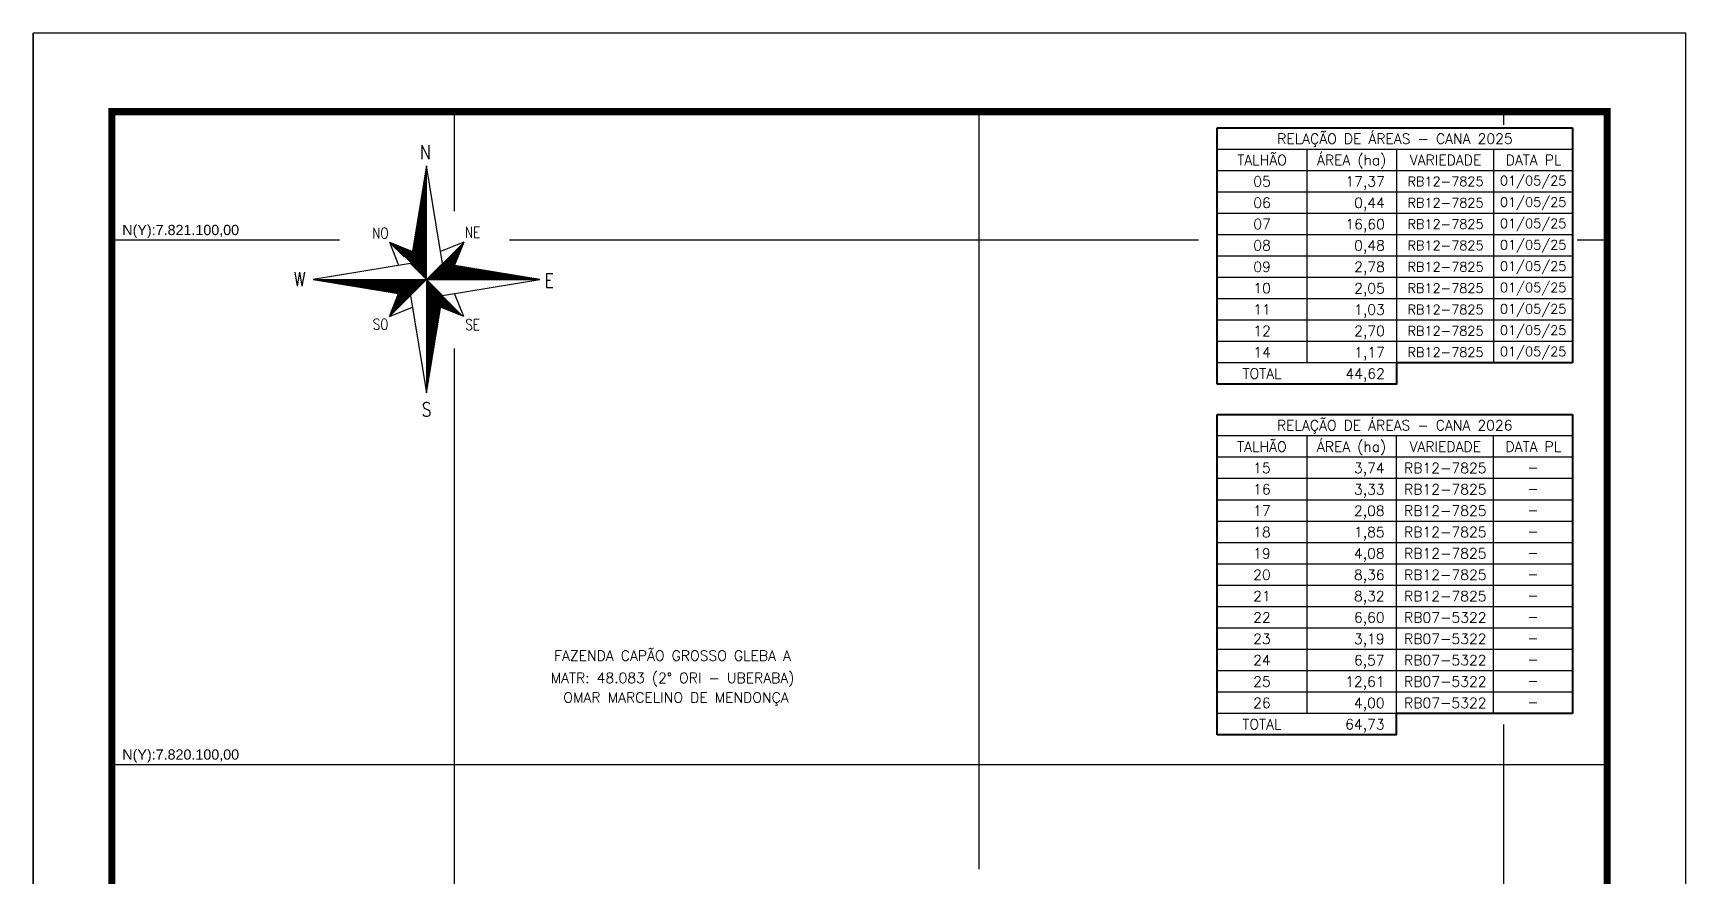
# Model space of a CAD drawing. Extents: x 728697 to 731847, y 7817040 to 7821495.
# Drawn here: x 728697 to 731847, y 7819886 to 7821495 of the extents above; entities that cross this region are included whole.
import ezdxf
from ezdxf.enums import TextEntityAlignment as Align

# ---------------------------------------------------------------- set-up
doc = ezdxf.new("R2010")
doc.units = 0
doc.header["$MEASUREMENT"] = 0
doc.linetypes.add('LIN0', pattern=[0])
for name, color, linetype in [('GRID', 8, 'Continuous'), ('Margem', 5, 'Continuous'), ('QUADRO_DE_AREAS_CANA_2026', 7, 'Continuous'), ('QUADRO_DE_AREAS_CANA_ANTIGA', 7, 'Continuous'), ('SETA_NORTE', 3, 'Continuous'), ('TEXTO', 7, 'Continuous')]:
    doc.layers.add(name, color=color, linetype=linetype)
doc.styles.add('ROMANS', font='romans', dxfattribs={"width": 0.75})
doc.styles.add('SIMPLEX', font='simplex', dxfattribs={"height": 0.2})
doc.styles.get("Standard").update_dxf_attribs({"font": 'arial.ttf'})

# ---------------------------------------------------------------- blocks, each defined once
blk = doc.blocks.new('A$C309442C0')
at = {"layer": 'SETA_NORTE', "linetype": 'Continuous'}
h = blk.add_hatch(dxfattribs=at)
h.set_pattern_fill('ANSI31', color=256, scale=0.1375, angle=-90, style=0)
h.set_pattern_definition([(315, (-215853.3434, 13873.16845), (0.3086963042, 0.3086963042), [])])
h.paths.add_polyline_path([(73.5, 97.4), (74.7, 104.9), (60, 110.8)])
h = blk.add_hatch(dxfattribs=at)
h.set_pattern_fill('ANSI31', color=256, scale=0.1375, angle=180, style=0)
h.set_pattern_definition([(225, (13869.59828, 216024.21475), (0.3086963042, -0.3086963042), [])])
h.paths.add_polyline_path([(93.8, 97.4), (101.4, 96.2), (107.3, 110.8)])
h = blk.add_hatch(dxfattribs=at)
h.set_pattern_fill('ANSI31', color=256, scale=0.1375, style=0)
h.set_pattern_definition([(45, (-13702.2971, -215849.77324), (-0.3086963042, 0.3086963042), [])])
h.paths.add_polyline_path([(73.5, 77), (65.9, 78.3), (60, 63.6)])
h = blk.add_hatch(dxfattribs=at)
h.set_pattern_fill('ANSI31', color=256, scale=0.1375, angle=90, style=0)
h.set_pattern_definition([(135, (216020.6446, -13698.72693), (-0.3086963042, -0.3086963042), [])])
h.paths.add_polyline_path([(93.8, 77), (92.6, 69.5), (107.3, 63.6)])
for p, q in [((83.4, 157.5), (83.7, 157.8)), ((83.5, 158.3), (83.7, 158.4)), ((83.6, 159), (83.7, 159.1)), ((81.3, 145.3), (83.7, 147.6)), ((81.5, 146.1), (83.7, 148.2)), ((81.6, 146.8), (83.7, 148.9)), ((81.7, 147.6), (83.7, 149.5)), ((81.8, 148.3), (83.7, 150.1)), ((82, 149.1), (83.7, 150.8)), ((82.1, 149.9), (83.7, 151.4)), ((82.2, 150.6), (83.7, 152.1)), ((82.3, 151.4), (83.7, 152.7)), ((82.5, 152.2), (83.7, 153.3)), ((82.6, 152.9), (83.7, 154)), ((82.7, 153.7), (83.7, 154.6)), ((82.9, 154.4), (83.7, 155.2)), ((83, 155.2), (83.7, 155.9)), ((83.1, 156), (83.7, 156.5)), ((83.2, 156.7), (83.7, 157.2)), ((79.2, 132.3), (83.7, 136.8)), ((79.3, 133.1), (83.7, 137.4)), ((79.5, 133.8), (83.7, 138)), ((79.6, 134.6), (83.7, 138.7)), ((79.7, 135.4), (83.7, 139.3)), ((79.8, 136.1), (83.7, 140)), ((80, 136.9), (83.7, 140.6)), ((80.1, 137.7), (83.7, 141.2)), ((80.2, 138.4), (83.7, 141.9)), ((80.3, 139.2), (83.7, 142.5)), ((80.5, 139.9), (83.7, 143.1)), ((80.6, 140.7), (83.7, 143.8)), ((80.7, 141.5), (83.7, 144.4)), ((80.8, 142.2), (83.7, 145)), ((81, 143), (83.7, 145.7)), ((81.1, 143.8), (83.7, 146.3)), ((81.2, 144.5), (83.7, 147)), ((77.2, 120.1), (83.7, 126.6)), ((77.3, 120.9), (83.7, 127.2)), ((77.4, 121.6), (83.7, 127.8)), ((77.6, 122.4), (83.7, 128.5)), ((77.7, 123.2), (83.7, 129.1)), ((77.8, 123.9), (83.7, 129.8)), ((78, 124.7), (83.7, 130.4)), ((78.1, 125.5), (83.7, 131)), ((78.2, 126.2), (83.7, 131.7)), ((78.3, 127), (83.7, 132.3)), ((78.5, 127.7), (83.7, 132.9)), ((78.6, 128.5), (83.7, 133.6)), ((78.7, 129.3), (83.7, 134.2)), ((78.8, 130), (83.7, 134.9)), ((79, 130.8), (83.7, 135.5)), ((79.1, 131.6), (83.7, 136.1)), ((75.1, 107.2), (83.7, 115.7)), ((75.2, 107.9), (83.7, 116.4)), ((75.3, 108.7), (83.7, 117)), ((75.4, 109.4), (83.7, 117.7)), ((75.6, 110.2), (83.7, 118.3)), ((75.7, 111), (83.7, 118.9)), ((75.8, 111.7), (83.7, 119.6)), ((75.9, 112.5), (83.7, 120.2)), ((76.1, 113.3), (83.7, 120.8)), ((76.2, 114), (83.7, 121.5)), ((76.3, 114.8), (83.7, 122.1)), ((76.4, 115.5), (83.7, 122.8)), ((76.6, 116.3), (83.7, 123.4)), ((76.7, 117.1), (83.7, 124)), ((76.8, 117.8), (83.7, 124.7)), ((76.9, 118.6), (83.7, 125.3)), ((77.1, 119.4), (83.7, 125.9)), ((60, 110.8), (74.7, 104.9)), ((60, 110.8), (65.9, 96.2)), ((73.5, 97.3), (83.7, 107.5)), ((73.6, 98), (83.7, 108.1)), ((73.7, 98.8), (83.7, 108.7)), ((73.8, 99.5), (83.7, 109.4)), ((73.8, 97), (83.7, 106.8)), ((73.9, 100.3), (83.7, 110)), ((74.1, 101.1), (83.7, 110.6)), ((74.2, 101.8), (83.7, 111.3)), ((74.2, 96.7), (83.7, 106.2)), ((74.3, 102.6), (83.7, 111.9)), ((74.4, 103.3), (83.7, 112.6)), ((74.5, 96.4), (83.7, 105.6)), ((74.6, 104.1), (83.7, 113.2)), ((74.7, 104.9), (83.7, 113.8)), ((74.8, 105.6), (83.7, 114.5)), ((74.9, 106.4), (83.7, 115.1)), ((107.3, 110.8), (92.6, 104.9)), ((107.3, 110.8), (101.4, 96.2)), ((74.8, 96.1), (83.7, 104.9)), ((75.1, 95.7), (83.7, 104.3)), ((75.4, 95.4), (83.7, 103.6)), ((75.8, 95.1), (83.7, 103)), ((76.1, 94.8), (83.7, 102.4)), ((76.4, 94.5), (83.7, 101.7)), ((76.7, 94.2), (83.7, 101.1)), ((77, 93.8), (83.7, 100.5)), ((77.4, 93.5), (83.7, 99.8)), ((77.7, 93.2), (83.7, 99.2)), ((78, 92.9), (83.7, 98.5)), ((78.3, 92.6), (83.7, 97.9)), ((78.6, 92.2), (83.7, 97.3)), ((78.9, 91.9), (83.7, 96.6)), ((79.3, 91.6), (83.7, 96)), ((79.6, 91.3), (83.7, 95.4)), ((79.9, 91), (83.7, 94.7)), ((83.8, 87.2), (94, 97.4)), ((84.4, 87.2), (94.5, 97.3)), ((85.1, 87.2), (95.1, 97.2)), ((85.7, 87.2), (95.6, 97.1)), ((86.3, 87.2), (96.2, 97)), ((87, 87.2), (96.7, 96.9)), ((87.6, 87.2), (97.2, 96.9)), ((88.3, 87.2), (97.8, 96.8)), ((88.9, 87.2), (98.3, 96.7)), ((89.5, 87.2), (98.9, 96.6)), ((90.2, 87.2), (99.4, 96.5)), ((90.8, 87.2), (100, 96.4)), ((91.4, 87.2), (100.5, 96.3)), ((92.1, 87.2), (101.1, 96.2)), ((92.7, 87.2), (101.6, 96.1)), ((93.4, 87.2), (102.2, 96)), ((94, 87.2), (102.7, 96)), ((94.6, 87.2), (103.3, 95.9)), ((95.3, 87.2), (103.8, 95.8)), ((95.9, 87.2), (104.4, 95.7)), ((96.5, 87.2), (104.9, 95.6)), ((97.2, 87.2), (105.5, 95.5)), ((97.8, 87.2), (106, 95.4)), ((98.4, 87.2), (106.5, 95.3)), ((99.1, 87.2), (107.1, 95.2)), ((99.7, 87.2), (107.6, 95.1)), ((100.4, 87.2), (108.2, 95.1)), ((101, 87.2), (108.7, 95)), ((101.6, 87.2), (109.3, 94.9)), ((102.3, 87.2), (109.8, 94.8)), ((102.9, 87.2), (110.4, 94.7)), ((103.5, 87.2), (110.9, 94.6)), ((104.2, 87.2), (111.5, 94.5)), ((11.8, 87.2), (11.8, 87.2)), ((12.3, 87.1), (12.4, 87.2)), ((12.9, 87), (13.1, 87.2)), ((13.4, 86.9), (13.7, 87.2)), ((14, 86.8), (14.4, 87.2)), ((14.5, 86.7), (15, 87.2)), ((15.1, 86.6), (15.6, 87.2)), ((15.6, 86.6), (16.3, 87.2)), ((16.2, 86.5), (16.9, 87.2)), ((16.7, 86.4), (17.5, 87.2)), ((17.2, 86.3), (18.2, 87.2)), ((17.8, 86.2), (18.8, 87.2)), ((18.3, 86.1), (19.5, 87.2)), ((18.9, 86), (20.1, 87.2)), ((19.4, 85.9), (20.7, 87.2)), ((20, 85.8), (21.4, 87.2)), ((20.5, 85.7), (22, 87.2)), ((21.1, 85.7), (22.6, 87.2)), ((21.6, 85.6), (23.3, 87.2)), ((22.2, 85.5), (23.9, 87.2)), ((22.7, 85.4), (24.6, 87.2)), ((23.3, 85.3), (25.2, 87.2)), ((23.8, 85.2), (25.8, 87.2)), ((24.4, 85.1), (26.5, 87.2)), ((24.9, 85), (27.1, 87.2)), ((25.5, 84.9), (27.7, 87.2)), ((26, 84.8), (28.4, 87.2)), ((26.5, 84.8), (29, 87.2)), ((27.1, 84.7), (29.6, 87.2)), ((27.6, 84.6), (30.3, 87.2)), ((28.2, 84.5), (30.9, 87.2)), ((28.7, 84.4), (31.6, 87.2)), ((29.3, 84.3), (32.2, 87.2)), ((29.8, 84.2), (32.8, 87.2)), ((30.4, 84.1), (33.5, 87.2)), ((30.9, 84), (34.1, 87.2)), ((31.5, 83.9), (34.7, 87.2)), ((32, 83.9), (35.4, 87.2)), ((32.6, 83.8), (36, 87.2)), ((33.1, 83.7), (36.7, 87.2)), ((33.7, 83.6), (37.3, 87.2)), ((34.2, 83.5), (37.9, 87.2)), ((34.7, 83.4), (38.6, 87.2)), ((35.3, 83.3), (39.2, 87.2)), ((35.8, 83.2), (39.8, 87.2)), ((36.4, 83.1), (40.5, 87.2)), ((36.9, 83), (41.1, 87.2)), ((37.5, 83), (41.8, 87.2)), ((38, 82.9), (42.4, 87.2)), ((38.6, 82.8), (43, 87.2)), ((39.1, 82.7), (43.7, 87.2)), ((39.7, 82.6), (44.3, 87.2)), ((40.2, 82.5), (44.9, 87.2)), ((40.8, 82.4), (45.6, 87.2)), ((41.3, 82.3), (46.2, 87.2)), ((41.9, 82.2), (46.8, 87.2)), ((42.4, 82.1), (47.5, 87.2)), ((43, 82.1), (48.1, 87.2)), ((43.5, 82), (48.8, 87.2)), ((44, 81.9), (49.4, 87.2)), ((44.6, 81.8), (50, 87.2)), ((45.1, 81.7), (50.7, 87.2)), ((45.7, 81.6), (51.3, 87.2)), ((46.2, 81.5), (51.9, 87.2)), ((46.8, 81.4), (52.6, 87.2)), ((47.3, 81.3), (53.2, 87.2)), ((47.9, 81.2), (53.9, 87.2)), ((48.4, 81.2), (54.5, 87.2)), ((49, 81.1), (55.1, 87.2)), ((49.5, 81), (55.8, 87.2)), ((50.1, 80.9), (56.4, 87.2)), ((50.6, 80.8), (57, 87.2)), ((51.2, 80.7), (57.7, 87.2)), ((51.7, 80.6), (58.3, 87.2)), ((52.3, 80.5), (59, 87.2)), ((52.8, 80.4), (59.6, 87.2)), ((53.3, 80.3), (60.2, 87.2)), ((53.9, 80.3), (60.9, 87.2)), ((54.4, 80.2), (61.5, 87.2)), ((55, 80.1), (62.1, 87.2)), ((55.5, 80), (62.8, 87.2)), ((56.1, 79.9), (63.4, 87.2)), ((56.6, 79.8), (64, 87.2)), ((57.2, 79.7), (64.7, 87.2)), ((57.7, 79.6), (65.3, 87.2)), ((58.3, 79.5), (66, 87.2)), ((58.8, 79.4), (66.6, 87.2)), ((59.4, 79.4), (67.2, 87.2)), ((59.9, 79.3), (67.9, 87.2)), ((83.7, 87.2), (60, 63.6)), ((60.5, 79.2), (68.5, 87.2)), ((61, 79.1), (69.1, 87.2)), ((61.5, 79), (69.8, 87.2)), ((62.1, 78.9), (70.4, 87.2)), ((62.6, 78.8), (71.1, 87.2)), ((63.2, 78.7), (71.7, 87.2)), ((63.7, 78.6), (72.3, 87.2)), ((64.3, 78.5), (73, 87.2)), ((64.8, 78.4), (73.6, 87.2)), ((65.4, 78.4), (74.2, 87.2)), ((65.9, 78.3), (74.9, 87.2)), ((66.5, 78.2), (75.5, 87.2)), ((67, 78.1), (76.2, 87.2)), ((67.6, 78), (76.8, 87.2)), ((68.1, 77.9), (77.4, 87.2)), ((68.7, 77.8), (78.1, 87.2)), ((69.2, 77.7), (78.7, 87.2)), ((69.8, 77.6), (79.3, 87.2)), ((70.3, 77.5), (80, 87.2)), ((70.8, 77.5), (80.6, 87.2)), ((71.4, 77.4), (81.2, 87.2)), ((71.9, 77.3), (81.9, 87.2)), ((72.5, 77.2), (82.5, 87.2)), ((73, 77.1), (83.2, 87.2)), ((80.2, 90.7), (83.7, 94.1)), ((80.5, 90.3), (83.7, 93.4)), ((80.9, 90), (83.7, 92.8)), ((81.2, 89.7), (83.7, 92.2)), ((81.5, 89.4), (83.7, 91.5)), ((81.8, 89.1), (83.7, 90.9)), ((82.1, 88.7), (83.7, 90.3)), ((82.4, 88.4), (83.7, 89.6)), ((82.8, 88.1), (83.7, 89)), ((83.1, 87.8), (83.7, 88.4)), ((83.4, 87.5), (83.7, 87.7)), ((83.7, 87.1), (83.7, 87.1)), ((83.7, 86.4), (84, 86.8)), ((83.7, 85.8), (84.4, 86.5)), ((83.7, 85.2), (84.7, 86.2)), ((83.7, 84.5), (85, 85.9)), ((83.7, 83.9), (85.3, 85.6)), ((83.7, 83.3), (85.6, 85.2)), ((83.7, 82.6), (86, 84.9)), ((83.7, 82), (86.3, 84.6)), ((83.7, 81.3), (86.6, 84.3)), ((104.8, 87.2), (112, 94.4)), ((105.5, 87.2), (112.6, 94.3)), ((106.1, 87.2), (113.1, 94.2)), ((106.7, 87.2), (113.7, 94.1)), ((107.4, 87.2), (114.2, 94.1)), ((108, 87.2), (114.8, 94)), ((108.6, 87.2), (115.3, 93.9)), ((109.3, 87.2), (115.8, 93.8)), ((109.9, 87.2), (116.4, 93.7)), ((110.6, 87.2), (116.9, 93.6)), ((111.2, 87.2), (117.5, 93.5)), ((111.8, 87.2), (118, 93.4)), ((112.5, 87.2), (118.6, 93.3)), ((113.1, 87.2), (119.1, 93.2)), ((113.7, 87.2), (119.7, 93.2)), ((114.4, 87.2), (120.2, 93.1)), ((115, 87.2), (120.8, 93)), ((115.6, 87.2), (121.3, 92.9)), ((116.3, 87.2), (121.9, 92.8)), ((116.9, 87.2), (122.4, 92.7)), ((117.6, 87.2), (123, 92.6)), ((118.2, 87.2), (123.5, 92.5)), ((118.8, 87.2), (124, 92.4)), ((119.5, 87.2), (124.6, 92.3)), ((120.1, 87.2), (125.1, 92.3)), ((120.7, 87.2), (125.7, 92.2)), ((121.4, 87.2), (126.2, 92.1)), ((122, 87.2), (126.8, 92)), ((122.7, 87.2), (127.3, 91.9)), ((123.3, 87.2), (127.9, 91.8)), ((123.9, 87.2), (128.4, 91.7)), ((124.6, 87.2), (129, 91.6)), ((125.2, 87.2), (129.5, 91.5)), ((125.8, 87.2), (130.1, 91.4)), ((126.5, 87.2), (130.6, 91.4)), ((127.1, 87.2), (131.2, 91.3)), ((127.8, 87.2), (131.7, 91.2)), ((128.4, 87.2), (132.3, 91.1)), ((129, 87.2), (132.8, 91)), ((129.7, 87.2), (133.3, 90.9)), ((130.3, 87.2), (133.9, 90.8)), ((130.9, 87.2), (134.4, 90.7)), ((131.6, 87.2), (135, 90.6)), ((132.2, 87.2), (135.5, 90.5)), ((132.8, 87.2), (136.1, 90.5)), ((133.5, 87.2), (136.6, 90.4)), ((134.1, 87.2), (137.2, 90.3)), ((134.8, 87.2), (137.7, 90.2)), ((135.4, 87.2), (138.3, 90.1)), ((136, 87.2), (138.8, 90)), ((136.7, 87.2), (139.4, 89.9)), ((137.3, 87.2), (139.9, 89.8)), ((137.9, 87.2), (140.5, 89.7)), ((138.6, 87.2), (141, 89.6)), ((139.2, 87.2), (141.6, 89.6)), ((139.9, 87.2), (142.1, 89.5)), ((140.5, 87.2), (142.6, 89.4)), ((141.1, 87.2), (143.2, 89.3)), ((141.8, 87.2), (143.7, 89.2)), ((142.4, 87.2), (144.3, 89.1)), ((143, 87.2), (144.8, 89)), ((143.7, 87.2), (145.4, 88.9)), ((144.3, 87.2), (145.9, 88.8)), ((144.9, 87.2), (146.5, 88.7)), ((145.6, 87.2), (147, 88.7)), ((146.2, 87.2), (147.6, 88.6)), ((146.9, 87.2), (148.1, 88.5)), ((147.5, 87.2), (148.7, 88.4)), ((148.1, 87.2), (149.2, 88.3)), ((148.8, 87.2), (149.8, 88.2)), ((149.4, 87.2), (150.3, 88.1)), ((150, 87.2), (150.8, 88)), ((150.7, 87.2), (151.4, 87.9)), ((151.3, 87.2), (151.9, 87.8)), ((152, 87.2), (152.5, 87.8)), ((152.6, 87.2), (153, 87.7)), ((153.2, 87.2), (153.6, 87.6)), ((153.9, 87.2), (154.1, 87.5)), ((154.5, 87.2), (154.7, 87.4)), ((155.1, 87.2), (155.2, 87.3)), ((60, 63.6), (65.9, 78.3)), ((83.7, 80.7), (86.9, 84)), ((83.7, 80.1), (87.2, 83.6)), ((83.7, 79.4), (87.5, 83.3)), ((83.7, 78.8), (87.9, 83)), ((83.7, 78.2), (88.2, 82.7)), ((83.7, 77.5), (88.5, 82.4)), ((83.7, 76.9), (88.8, 82.1)), ((83.7, 76.2), (89.1, 81.7)), ((83.7, 75.6), (89.5, 81.4)), ((83.7, 75), (89.8, 81.1)), ((83.7, 74.3), (90.1, 80.8)), ((83.7, 73.7), (90.4, 80.5)), ((83.7, 73.1), (90.7, 80.1)), ((83.7, 72.4), (91, 79.8)), ((83.7, 71.8), (91.4, 79.5)), ((83.7, 71.2), (91.7, 79.2)), ((83.7, 70.5), (92, 78.9)), ((83.7, 69.9), (92.3, 78.5)), ((83.7, 69.2), (92.6, 78.2)), ((83.7, 68.6), (93, 77.9)), ((83.7, 68), (93.3, 77.6)), ((83.7, 67.3), (93.6, 77.3)), ((83.7, 66.7), (93.8, 76.9)), ((83.7, 66.1), (93.7, 76.1)), ((83.7, 65.4), (93.6, 75.3)), ((83.7, 64.8), (93.4, 74.6)), ((83.7, 64.1), (93.3, 73.8)), ((107.3, 63.6), (101.4, 78.3)), ((60, 63.6), (74.7, 69.5)), ((83.7, 63.5), (93.2, 73)), ((83.7, 62.9), (93.1, 72.3)), ((83.7, 62.2), (92.9, 71.5)), ((83.7, 61.6), (92.8, 70.8)), ((83.7, 61), (92.7, 70)), ((83.7, 60.3), (92.6, 69.2)), ((83.7, 59.7), (92.4, 68.5)), ((83.7, 59), (92.3, 67.7)), ((83.7, 58.4), (92.2, 66.9)), ((83.7, 57.8), (92.1, 66.2)), ((83.7, 57.1), (91.9, 65.4)), ((83.7, 56.5), (91.8, 64.7)), ((83.7, 55.9), (91.7, 63.9)), ((83.7, 55.2), (91.6, 63.1)), ((107.3, 63.6), (92.6, 69.5)), ((83.7, 54.6), (91.4, 62.4)), ((83.7, 54), (91.3, 61.6)), ((83.7, 53.3), (91.2, 60.8)), ((83.7, 52.7), (91.1, 60.1)), ((83.7, 52), (90.9, 59.3)), ((83.7, 51.4), (90.8, 58.6)), ((83.7, 50.8), (90.7, 57.8)), ((83.7, 50.1), (90.5, 57)), ((83.7, 49.5), (90.4, 56.3)), ((83.7, 48.9), (90.3, 55.5)), ((83.7, 48.2), (90.2, 54.7)), ((83.7, 47.6), (90, 54)), ((83.7, 46.9), (89.9, 53.2)), ((83.7, 46.3), (89.8, 52.5)), ((83.7, 45.7), (89.7, 51.7)), ((83.7, 45), (89.5, 50.9)), ((83.7, 44.4), (89.4, 50.2)), ((83.7, 43.8), (89.3, 49.4)), ((83.7, 43.1), (89.2, 48.6)), ((83.7, 42.5), (89, 47.9)), ((83.7, 41.8), (88.9, 47.1)), ((83.7, 41.2), (88.8, 46.3)), ((83.7, 40.6), (88.7, 45.6)), ((83.7, 39.9), (88.5, 44.8)), ((83.7, 39.3), (88.4, 44.1)), ((83.7, 38.7), (88.3, 43.3)), ((83.7, 38), (88.2, 42.5)), ((83.7, 37.4), (88, 41.8)), ((83.7, 36.8), (87.9, 41)), ((83.7, 36.1), (87.8, 40.2)), ((83.7, 35.5), (87.7, 39.5)), ((83.7, 34.8), (87.5, 38.7)), ((83.7, 34.2), (87.4, 38)), ((83.7, 33.6), (87.3, 37.2)), ((83.7, 32.9), (87.2, 36.4)), ((83.7, 32.3), (87, 35.7)), ((83.7, 31.7), (86.9, 34.9)), ((83.7, 31), (86.8, 34.1)), ((83.7, 30.4), (86.7, 33.4)), ((83.7, 29.7), (86.5, 32.6)), ((83.7, 29.1), (86.4, 31.9)), ((83.7, 28.5), (86.3, 31.1)), ((83.7, 27.8), (86.2, 30.3)), ((83.7, 27.2), (86, 29.6)), ((83.7, 26.6), (85.9, 28.8)), ((83.7, 25.9), (85.8, 28)), ((83.7, 25.3), (85.6, 27.3)), ((83.7, 24.6), (85.5, 26.5)), ((83.7, 24), (85.4, 25.8)), ((83.7, 23.4), (85.3, 25)), ((83.7, 22.7), (85.1, 24.2)), ((83.7, 22.1), (85, 23.5)), ((83.7, 21.5), (84.9, 22.7)), ((83.7, 20.8), (84.8, 21.9)), ((83.7, 20.2), (84.6, 21.2)), ((83.7, 19.6), (84.5, 20.4)), ((83.7, 18.9), (84.4, 19.7)), ((83.7, 18.3), (84.3, 18.9)), ((83.7, 17.6), (84.1, 18.1)), ((83.7, 17), (84, 17.4)), ((83.7, 16.4), (83.9, 16.6)), ((83.7, 15.7), (83.8, 15.8))]:
    blk.add_line(p, q, dxfattribs=at)
blk.add_lwpolyline([(93.8, 77), (155.7, 87.2), (93.8, 97.4), (83.7, 159.3), (73.5, 97.4), (11.6, 87.2), (73.5, 77), (83.7, 15.1)], close=True, dxfattribs=at)
for points in [[(83.7, 87.2), (83.7, 159.3)], [(83.7, 87.2), (73.5, 97.4)], [(83.7, 87.2), (93.8, 97.4)], [(11.6, 87.2), (155.7, 87.2)], [(83.7, 87.2), (73.5, 77)], [(83.7, 87.2), (93.8, 77)], [(83.7, 87.2), (83.7, 15.1)]]:
    blk.add_lwpolyline(points, dxfattribs=at)
at = {"layer": 'SETA_NORTE', "color": 7, "lineweight": 30, "style": 'ROMANS', "width": 0.8}
for s, height, p in [('N ', 8.94, (79.5, 163.6)), ('NO', 6.88, (49.1, 113.2)), ('NE', 6.87, (108, 113.7)), ('W', 8.94, (-0.7, 82.9)), ('E', 8.94, (158.6, 82.1)), ('SO', 6.88, (49.5, 55.3)), ('SE', 6.87, (108.3, 55)), ('S', 8.94, (80.6, 0))]:
    blk.add_text(s, height=height, dxfattribs=at).set_placement(p)

msp = doc.modelspace()

# ---------------------------------------------------------------- linework, layer by layer
at = {"layer": 'GRID'}
for points in [[(729500, 7821345.1), (729500, 7821155.3)], [(730500, 7821345.1), (730500, 7819901.2)], [(731500, 7821345.1), (731500, 7821320.4)], [(729500, 7821171.4), (729500, 7821155.3)], [(729281.7, 7821100), (728847.4, 7821100)], [(730918.3, 7821100), (729747.4, 7821100), (729605.1, 7821100)], [(731697.4, 7821100), (731640.3, 7821100)], [(729500, 7820893.7), (729500, 7819658.8)], [(731500, 7820176.9), (731500, 7817541.7)], [(731697.4, 7820100), (728847.4, 7820100)]]:
    msp.add_lwpolyline(points, dxfattribs=at)
at = {"layer": 'Margem', "color": 174, "linetype": 'LIN0'}
msp.add_line((728697.4, 7817040.1), (728697.4, 7821495.1), dxfattribs=at)
at = {"layer": 'Margem', "color": 174, "linetype": 'LIN0', "flags": 128}
msp.add_lwpolyline([(731847.4, 7817040.1), (731847.4, 7821495.1), (728697.4, 7821495.1), (728697.4, 7817040.1)], close=True, dxfattribs=at)
at = {"layer": 'Margem', "color": 174, "linetype": 'LIN0', "const_width": 13.6, "flags": 128}
msp.add_lwpolyline([(731697.4, 7817541.7), (731697.4, 7821345.1), (728847.4, 7821345.1), (728847.4, 7817541.7)], close=True, dxfattribs=at)
at = {"layer": 'QUADRO_DE_AREAS_CANA_2026', "color": 174, "linetype": 'ByBlock', "lineweight": 40}
for p, q in [((730953.9, 7820686.3), (730953.9, 7820767.7)), ((730953.9, 7820767.7), (731630.9, 7820767.7)), ((731630.9, 7820767.7), (731630.9, 7820686.3)), ((730953.9, 7820197.7), (730953.9, 7820686.3)), ((731630.9, 7820686.3), (731630.9, 7820197.7)), ((730953.9, 7820157), (730953.9, 7820197.7))]:
    msp.add_line(p, q, dxfattribs=at)
at = {"layer": 'QUADRO_DE_AREAS_CANA_2026', "linetype": 'Continuous'}
for p, q in [((731630.9, 7820727), (730953.9, 7820727)), ((731124.7, 7820727), (731124.7, 7820197.7)), ((731295.4, 7820727), (731295.4, 7820197.7)), ((731480, 7820727), (731480, 7820197.7)), ((731630.9, 7820686.3), (730953.9, 7820686.3)), ((731630.9, 7820645.6), (730953.9, 7820645.6)), ((731630.9, 7820604.8), (730953.9, 7820604.8)), ((731630.9, 7820564.1), (730953.9, 7820564.1)), ((731630.9, 7820523.4), (730953.9, 7820523.4)), ((731630.9, 7820482.7), (730953.9, 7820482.7)), ((731630.9, 7820442), (730953.9, 7820442)), ((731630.9, 7820401.3), (730953.9, 7820401.3)), ((731630.9, 7820360.6), (730953.9, 7820360.6)), ((731630.9, 7820319.9), (730953.9, 7820319.9)), ((731630.9, 7820279.1), (730953.9, 7820279.1)), ((731630.9, 7820238.4), (730953.9, 7820238.4)), ((731295.4, 7820197.7), (730953.9, 7820197.7))]:
    msp.add_line(p, q, dxfattribs=at)
at = {"layer": 'QUADRO_DE_AREAS_CANA_2026', "color": 174, "linetype": 'ByBlock', "lineweight": 40}
msp.add_lwpolyline([(731630.9, 7820197.7), (731295.4, 7820197.7), (731295.4, 7820157), (730953.9, 7820157)], dxfattribs=at)
at = {"layer": 'QUADRO_DE_AREAS_CANA_ANTIGA', "color": 174, "linetype": 'ByBlock', "lineweight": 40}
for p, q in [((730954.2, 7821232.6), (730954.2, 7821314.1)), ((730954.2, 7821314.1), (731631.3, 7821314.1)), ((731631.3, 7821314.1), (731631.3, 7821232.6)), ((730954.2, 7820825.5), (730954.2, 7821232.6)), ((731631.3, 7821232.6), (731631.3, 7820866.2))]:
    msp.add_line(p, q, dxfattribs=at)
at = {"layer": 'QUADRO_DE_AREAS_CANA_ANTIGA', "linetype": 'Continuous'}
for p, q in [((731631.3, 7821273.4), (730954.2, 7821273.4)), ((731125, 7821273.4), (731125, 7820866.2)), ((731295.8, 7821273.4), (731295.8, 7820866.2)), ((731480.4, 7821273.4), (731480.4, 7820866.2)), ((731631.3, 7821232.6), (730954.2, 7821232.6)), ((731631.3, 7821191.9), (730954.2, 7821191.9)), ((731631.3, 7821151.2), (730954.2, 7821151.2)), ((731631.3, 7821110.5), (730954.2, 7821110.5)), ((731631.3, 7821069.8), (730954.2, 7821069.8)), ((731631.3, 7821029.1), (730954.2, 7821029.1)), ((731631.3, 7820988.4), (730954.2, 7820988.4)), ((731631.3, 7820947.7), (730954.2, 7820947.7)), ((731631.3, 7820907), (730954.2, 7820907)), ((731295.8, 7820866.2), (730954.2, 7820866.2))]:
    msp.add_line(p, q, dxfattribs=at)
at = {"layer": 'QUADRO_DE_AREAS_CANA_ANTIGA', "color": 174, "linetype": 'ByBlock', "lineweight": 40}
msp.add_lwpolyline([(731631.3, 7820866.2), (731295.8, 7820866.2), (731295.8, 7820825.5), (730954.2, 7820825.5)], dxfattribs=at)

# ---------------------------------------------------------------- block references
at = {"layer": 'SETA_NORTE', "linetype": 'ByBlock', "xscale": 3, "yscale": 3, "zscale": 3}
msp.add_blockref('A$C309442C0', (729196.4, 7820763.8), dxfattribs=at)

# ---------------------------------------------------------------- texts
at = {"layer": 'GRID'}
for s, p in [('N(Y):7.821.100,00', (728867.5, 7821104.1)), ('N(Y):7.820.100,00', (728867.5, 7820104.1))]:
    msp.add_text(s, height=19.5, dxfattribs=at).set_placement(p, align=Align.BOTTOM_LEFT)
at = {"layer": 'QUADRO_DE_AREAS_CANA_2026', "linetype": 'Continuous', "style": 'SIMPLEX'}
for s, p in [('RELAÇÃO DE ÁREAS - CANA 2026', (731292.4, 7820747.3)), ('TALHÃO', (731039.3, 7820706.6)), ('ÁREA (ha)', (731210.1, 7820706.6)), ('VARIEDADE', (731388.8, 7820706.6)), ('DATA PL', (731556.6, 7820706.6)), ('15', (731039.3, 7820665.9)), ('RB12-7825', (731388.8, 7820665.9)), ('16', (731039.3, 7820625.2)), ('RB12-7825', (731388.8, 7820625.2)), ('17', (731039.3, 7820584.5)), ('RB12-7825', (731388.8, 7820584.5)), ('18', (731039.3, 7820543.8)), ('RB12-7825', (731388.8, 7820543.8)), ('19', (731039.3, 7820503.1)), ('RB12-7825', (731388.8, 7820503.1)), ('20', (731039.3, 7820462.3)), ('RB12-7825', (731388.8, 7820462.3)), ('21', (731039.3, 7820421.6)), ('RB12-7825', (731388.8, 7820421.6)), ('22', (731039.3, 7820380.9)), ('RB07-5322', (731388.8, 7820380.9)), ('23', (731039.3, 7820340.2)), ('RB07-5322', (731388.8, 7820340.2)), ('24', (731039.3, 7820299.5)), ('RB07-5322', (731388.8, 7820299.5)), ('25', (731039.3, 7820258.8)), ('RB07-5322', (731388.8, 7820258.8)), ('26', (731039.3, 7820218.1)), ('RB07-5322', (731388.8, 7820218.1)), ('TOTAL', (731039.3, 7820177.4))]:
    msp.add_text(s, height=19.5, dxfattribs=at).set_placement(p, align=Align.MIDDLE_CENTER)
for s, p in [('3,74', (731273.2, 7820656.1)), ('3,33', (731273.2, 7820615.3)), ('2,08', (731273.2, 7820574.6)), ('1,85', (731273.2, 7820533.9)), ('4,08', (731273.2, 7820493.2)), ('8,36', (731273.2, 7820452.5)), ('8,32', (731273.2, 7820411.8)), ('6,60', (731273.2, 7820371.1)), ('3,19', (731273.2, 7820330.4)), ('6,57', (731273.2, 7820289.6)), ('12,61', (731273.2, 7820248.9)), ('4,00', (731273.2, 7820208.2)), ('64,73', (731273.2, 7820167.5))]:
    msp.add_text(s, height=19.5, dxfattribs=at).set_placement(p, align=Align.RIGHT)
at = {"layer": 'QUADRO_DE_AREAS_CANA_2026', "linetype": 'Continuous', "style": 'SIMPLEX', "width": 0.96}
for p in [(731555.9, 7820667.2), (731555.9, 7820626.5), (731555.9, 7820585.8), (731555.9, 7820545.1), (731555.9, 7820504.4), (731555.9, 7820463.7), (731555.9, 7820423), (731555.9, 7820382.2), (731555.9, 7820341.5), (731555.9, 7820300.8), (731555.9, 7820260.1), (731555.9, 7820219.4)]:
    msp.add_text('-', height=19.5, dxfattribs=at).set_placement(p, align=Align.MIDDLE_CENTER)
at = {"layer": 'QUADRO_DE_AREAS_CANA_ANTIGA', "linetype": 'Continuous', "style": 'SIMPLEX'}
for s, height, p in [('RELAÇÃO DE ÁREAS - CANA 2025', 19.5, (731292.8, 7821293.7)), ('TALHÃO', 19.5, (731039.6, 7821253)), ('ÁREA (ha)', 19.5, (731210.4, 7821253)), ('VARIEDADE', 19.5, (731389.2, 7821253)), ('DATA PL', 19.5, (731557, 7821253)), ('05', 19.5, (731039.6, 7821212.3)), ('RB12-7825', 18, (731389.2, 7821212.3)), ('01/05/25', 18, (731556.2, 7821213.6)), ('06', 19.5, (731039.6, 7821171.6)), ('RB12-7825', 18, (731389.2, 7821171.6)), ('01/05/25', 18, (731556.2, 7821172.9)), ('07', 19.5, (731039.6, 7821130.9)), ('RB12-7825', 18, (731389.2, 7821130.9)), ('01/05/25', 18, (731556.2, 7821132.2)), ('01/05/25', 18, (731556.2, 7821091.5)), ('08', 19.5, (731039.6, 7821090.2)), ('RB12-7825', 18, (731389.2, 7821090.2)), ('09', 19.5, (731039.6, 7821049.4)), ('RB12-7825', 18, (731389.2, 7821049.4)), ('01/05/25', 18, (731556.2, 7821050.8)), ('10', 19.5, (731039.6, 7821008.7)), ('RB12-7825', 18, (731389.2, 7821008.7)), ('01/05/25', 18, (731556.2, 7821010)), ('11', 19.5, (731039.6, 7820968)), ('01/05/25', 18, (731556.2, 7820969.3)), ('RB12-7825', 18, (731389.2, 7820968)), ('12', 19.5, (731039.6, 7820927.3)), ('RB12-7825', 18, (731389.2, 7820927.3)), ('01/05/25', 18, (731556.2, 7820928.6)), ('14', 19.5, (731039.6, 7820886.6)), ('RB12-7825', 18, (731389.2, 7820886.6)), ('01/05/25', 18, (731556.2, 7820887.9)), ('TOTAL', 19.5, (731039.6, 7820845.9))]:
    msp.add_text(s, height=height, dxfattribs=at).set_placement(p, align=Align.MIDDLE_CENTER)
for s, p in [('17,37', (731273.6, 7821202.4)), ('0,44', (731273.6, 7821161.7)), ('16,60', (731273.6, 7821121)), ('0,48', (731273.6, 7821080.3)), ('2,78', (731273.6, 7821039.6)), ('2,05', (731273.6, 7820998.9)), ('1,03', (731273.6, 7820958.2)), ('2,70', (731273.6, 7820917.5)), ('1,17', (731273.6, 7820876.7)), ('44,62', (731273.6, 7820836))]:
    msp.add_text(s, height=19.5, dxfattribs=at).set_placement(p, align=Align.RIGHT)
at = {"layer": 'TEXTO', "linetype": 'Continuous', "style": 'SIMPLEX'}
for s, p in [('FAZENDA CAPÃO GROSSO GLEBA A ', (729922.7, 7820308.2)), ('MATR: 48.083 (2° ORI - UBERABA) ', (729922.7, 7820265.7)), ('OMAR MARCELINO DE MENDONÇA', (729922.7, 7820228.4))]:
    msp.add_text(s, height=19.5, dxfattribs=at).set_placement(p, align=Align.MIDDLE_CENTER)

doc.saveas('drawing.dxf')
